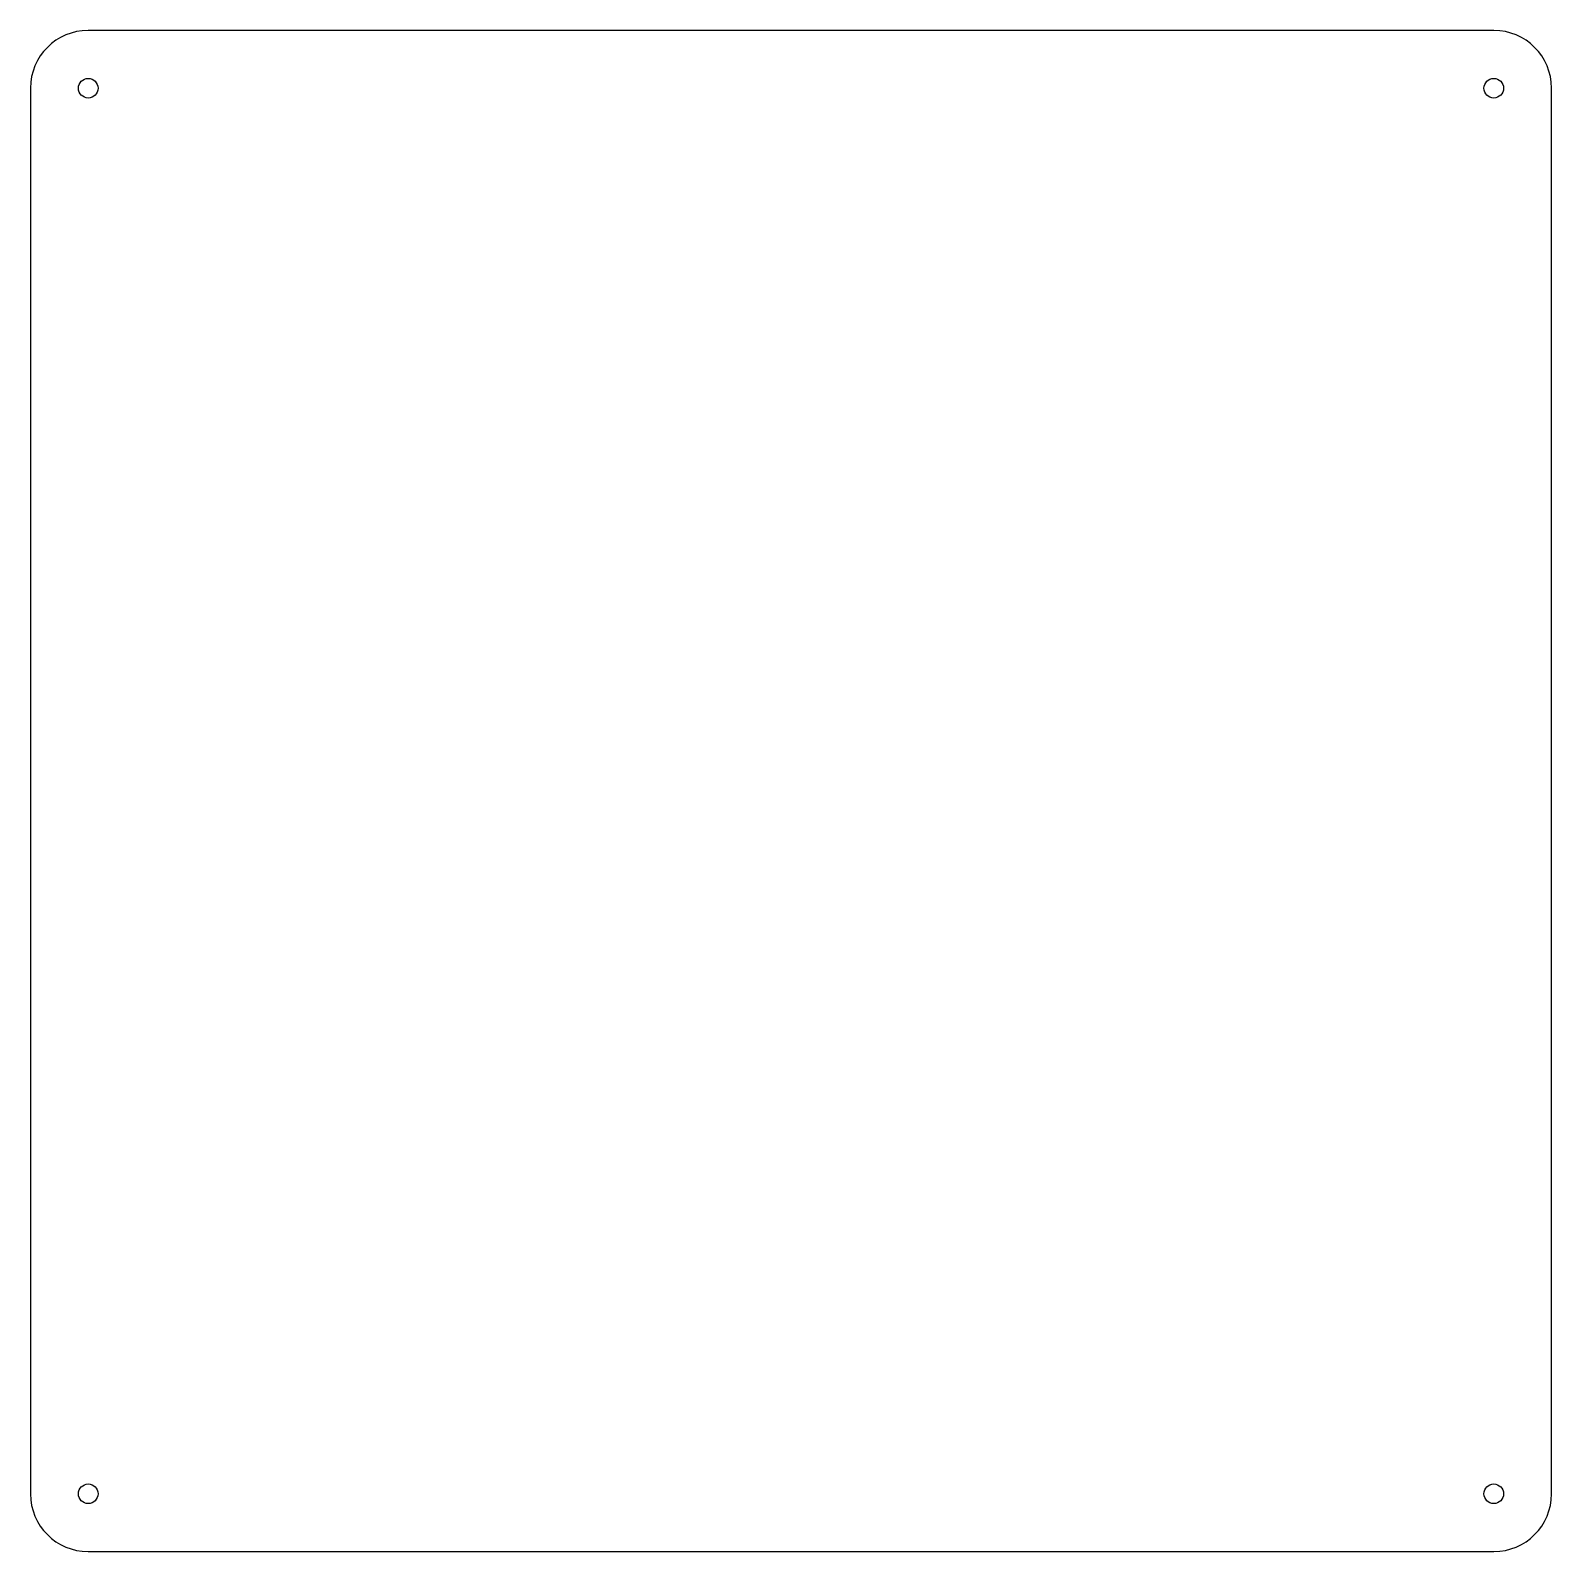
# Model space of a CAD drawing. Header units: millimetres. Extents: x -198 to 198, y -198 to 198.
import ezdxf

# ---------------------------------------------------------------- set-up
doc = ezdxf.new("R2010")
doc.units = ezdxf.units.MM

msp = doc.modelspace()

# ---------------------------------------------------------------- linework, layer by layer
at = {"color": 7, "linetype": 'Continuous', "lineweight": 25}
for p, q in [((182.5, 197.5), (-182.5, 197.5)), ((-197.5, 182.5), (-197.5, -182.5)), ((197.5, -182.5), (197.5, 182.5)), ((-182.5, -197.5), (182.5, -197.5))]:
    msp.add_line(p, q, dxfattribs=at)
for centre in [(-182.5, 182.5), (182.5, 182.5), (-182.5, -182.5), (182.5, -182.5)]:
    msp.add_circle(centre, 2.55, dxfattribs=at)
for centre, start, end in [((182.5, 182.5), 0, 90), ((-182.5, 182.5), 90, 180), ((-182.5, -182.5), 180, 270), ((182.5, -182.5), 270, 0)]:
    msp.add_arc(centre, 15, start, end, dxfattribs=at)

doc.saveas('drawing.dxf')
